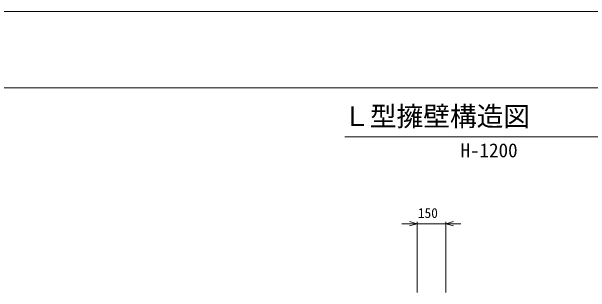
# Model space of a CAD drawing. Units: millimetres, scale not verified. Extents: x -252 to 252048, y 18866 to 78266.
# Drawn here: x 27758 to 42938, y 70910 to 78266 of the extents above; entities that cross this region are included whole.
import ezdxf
from ezdxf.enums import TextEntityAlignment as Align

# ---------------------------------------------------------------- set-up
doc = ezdxf.new("R2010")
doc.units = ezdxf.units.MM
doc.header["$LTSCALE"] = 300
for name, color, linetype, lineweight in [('0_2', 1, 'Continuous', 18), ('D-STR-DIM', 7, 'Continuous', 18), ('D-TTL(外枠）', 2, 'Continuous', 18), ('D-TTL-LINE', 7, 'Continuous', 18), ('DEFPOINTS_3', 7, 'Continuous', 18)]:
    doc.layers.add(name, color=color, linetype=linetype, lineweight=lineweight)
doc.layers.add('D-TTL-TXT', color=1, linetype='Continuous')
doc.styles.add('ＭＳ ゴシック', font='')
doc.styles.get('ＭＳ ゴシック').set_extended_font_data('MS Gothic')

msp = doc.modelspace()

# ---------------------------------------------------------------- linework, layer by layer
at = {"layer": '0_2'}
for p, q in [((38193.9, 72763.1), (38393.9, 72709.6)), ((39143.9, 72709.6), (39343.9, 72763.1)), ((38393.9, 72709.6), (38193.9, 72656)), ((38393.9, 72709.6), (38193.9, 72709.6)), ((39343.9, 72656), (39143.9, 72709.6)), ((39143.9, 72709.6), (39343.9, 72709.6))]:
    msp.add_line(p, q, dxfattribs=at)
at = {"layer": 'D-STR-DIM'}
for p, q in [((38393.9, 70909.6), (38393.9, 72759.6)), ((39143.9, 70909.6), (39143.9, 72759.6)), ((38193.9, 72709.6), (37993.9, 72709.6)), ((38393.9, 72709.6), (39143.9, 72709.6)), ((39343.9, 72709.6), (39543.9, 72709.6))]:
    msp.add_line(p, q, dxfattribs=at)
at = {"layer": 'D-TTL(外枠）'}
msp.add_line((2048.2, 76266.3), (81548.2, 76266.3), dxfattribs=at)
at = {"layer": 'D-TTL-LINE'}
msp.add_line((36499.2, 74984.2), (44518.5, 74984.2), dxfattribs=at)
at = {"layer": 'DEFPOINTS_3'}
msp.add_line((-251.8, 78266.3), (83848.2, 78266.3), dxfattribs=at)

# ---------------------------------------------------------------- texts
at = {"layer": 'D-STR-DIM', "color": 1, "style": 'ＭＳ ゴシック'}
msp.add_text('150', height=256.6, dxfattribs=at).set_placement((38414.4, 72784.6), align=Align.BOTTOM_LEFT)
at = {"layer": 'D-TTL-TXT', "style": 'ＭＳ ゴシック'}
for s, height, p in [('Ｌ型擁壁構造図', 513.2, (36454.8, 75112.2)), ('H-1200', 366.6, (39532.3, 74338.8))]:
    msp.add_text(s, height=height, dxfattribs=at).set_placement(p, align=Align.BOTTOM_LEFT)

doc.saveas('drawing.dxf')
